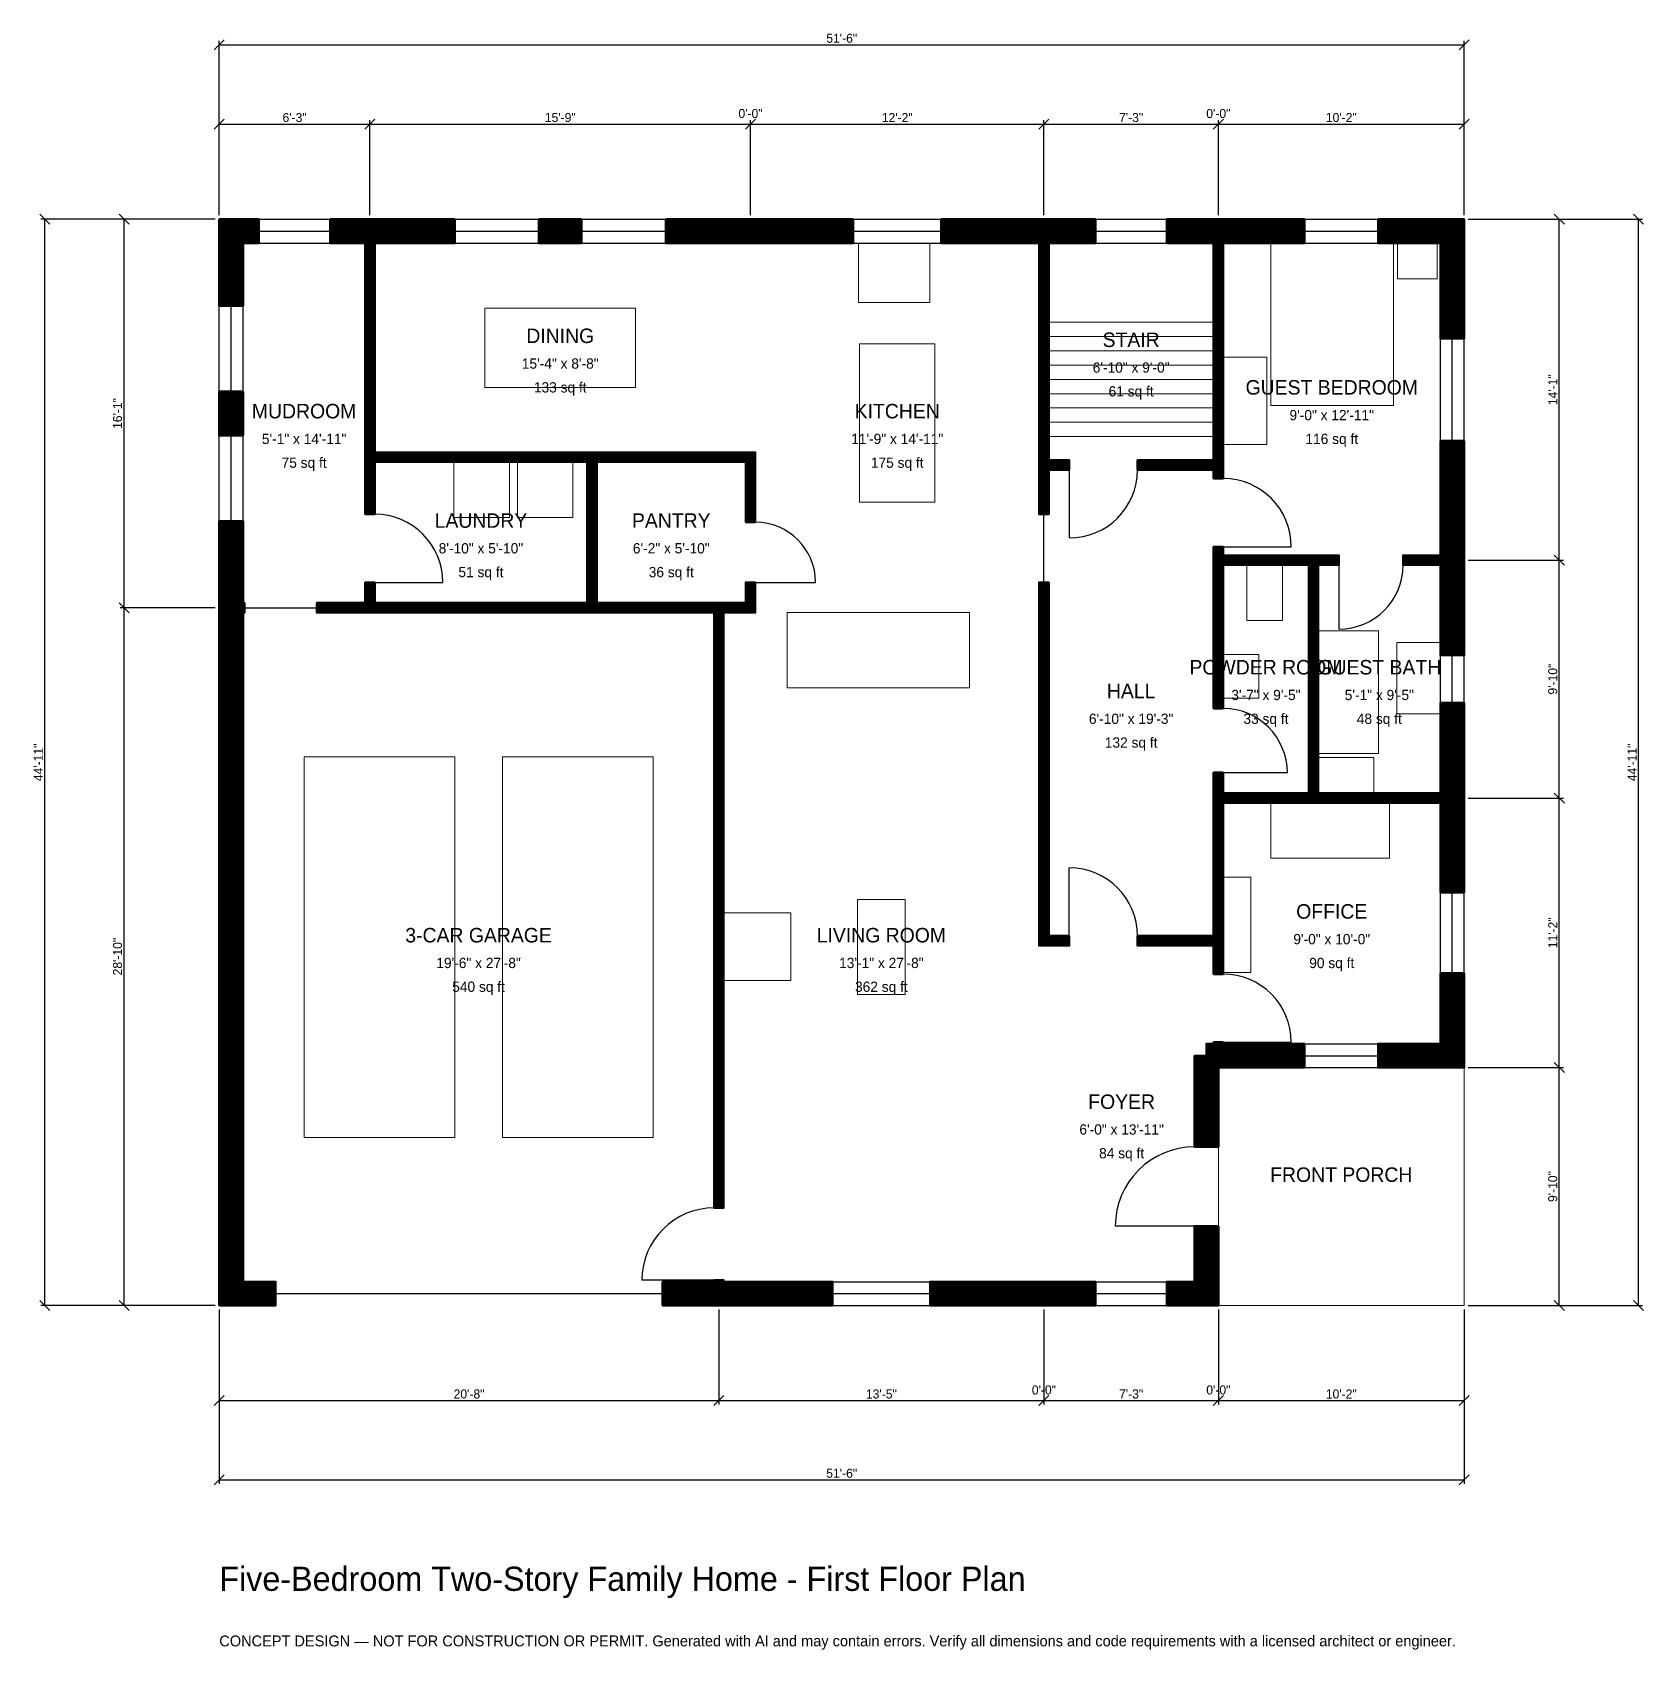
# Model space of a CAD drawing. Header units: inches. Extents: x -93 to 707, y -171 to 632.
import ezdxf
from ezdxf.enums import TextEntityAlignment as Align

# ---------------------------------------------------------------- set-up
doc = ezdxf.new("R2010")
doc.units = ezdxf.units.IN
doc.header["$MEASUREMENT"] = 0
doc.linetypes.add('DASHED', pattern=[0.6, 0.5, -0.1])
for name, color, linetype, lineweight in [('A-ANNO-DIMS', 1, 'Continuous', 13), ('A-ANNO-TEXT', 7, 'Continuous', 18), ('A-AREA-IDEN', 7, 'Continuous', 18), ('A-DOOR', 2, 'Continuous', 25), ('A-FLOR-FIXT', 9, 'Continuous', 13), ('A-FLOR-STRS', 3, 'Continuous', 18), ('A-FURN', 9, 'Continuous', 13), ('A-GLAZ', 4, 'Continuous', 25), ('A-SITE-PAVE', 8, 'Continuous', 13), ('A-WALL', 7, 'Continuous', 50), ('A-WALL-PATT', 8, 'Continuous', 13)]:
    doc.layers.add(name, color=color, linetype=linetype, lineweight=lineweight)
doc.dimstyles.new('PLAN', dxfattribs={"dimtxt": 4.5, "dimasz": 3, "dimexe": 2, "dimexo": 2, "dimgap": 1, "dimtad": 1, "dimdec": 0, "dimlunit": 4, "dimtsz": 2.5, "dimcen": 2.5, "dimclrd": 1, "dimclre": 1, "dimazin": 3, "dimtfac": 1, "dimtmove": 0, "dimatfit": 3})

msp = doc.modelspace()

# ---------------------------------------------------------------- hatches: boundary and pattern name
at = {"layer": 'A-WALL-PATT'}
h = msp.add_hatch(dxfattribs=at)
h.set_pattern_fill('ANSI31', color=8, scale=0.8)
h.paths.add_polyline_path([(242.126, 0), (220.0787, 0), (220.0787, 11.811), (242.126, 11.811), (245.6693, 11.811), (245.6693, 12.5984), (250.3937, 12.5984), (250.3937, 11.811), (253.937, 11.811), (304.5276, 11.811), (304.5276, 0), (253.937, 0), (250.3937, 0), (250.3937, 0), (245.6693, 0), (245.6693, 0), (242.126, 0)])
h.paths.add_polyline_path([(11.811, 0), (11.811, 0), (0, 0), (0, 0), (0, 0), (0, 0), (0, 11.811), (0, 11.811), (0, 340.5512), (0, 344.0945), (0, 344.0945), (0, 348.8189), (0, 348.8189), (0, 352.3622), (0, 389.5013), (11.811, 389.5013), (11.811, 352.3622), (11.811, 348.8189), (12.5984, 348.8189), (12.5984, 344.0945), (11.811, 344.0945), (11.811, 340.5512), (11.811, 11.811), (27.9528, 11.811), (27.9528, 0), (11.811, 0)])
h.paths.add_polyline_path([(0, 453.8058), (11.811, 453.8058), (11.811, 432.021), (0, 432.021), (0, 453.8058)])
h.paths.add_polyline_path([(0, 527.5591), (0, 527.5591), (0, 539.3701), (0, 539.3701), (0, 539.3701), (0, 539.3701), (11.811, 539.3701), (11.811, 539.3701), (19.685, 539.3701), (19.685, 527.5591), (11.811, 527.5591), (11.811, 496.3255), (0, 496.3255), (0, 527.5591)])
h.paths.add_polyline_path([(72.4409, 539.3701), (72.4409, 539.3701), (77.1654, 539.3701), (77.1654, 539.3701), (80.7087, 539.3701), (80.7087, 539.3701), (116.9291, 539.3701), (116.9291, 527.5591), (77.1654, 527.5591), (77.1654, 423.622), (182.6772, 423.622), (182.6772, 423.622), (187.4016, 423.622), (261.4173, 423.622), (266.1417, 423.622), (266.1417, 423.622), (266.1417, 388.9764), (261.4173, 388.9764), (261.4173, 418.8976), (187.4016, 418.8976), (187.4016, 348.8189), (245.6693, 348.8189), (250.3937, 348.8189), (261.4173, 348.8189), (261.4173, 359.0551), (266.1417, 359.0551), (266.1417, 348.8189), (266.1417, 344.0945), (261.4173, 344.0945), (250.3937, 344.0945), (250.3937, 48.4252), (245.6693, 48.4252), (245.6693, 344.0945), (187.4016, 344.0945), (182.6772, 344.0945), (182.6772, 344.0945), (77.1654, 344.0945), (72.4409, 344.0945), (48.4252, 344.0945), (48.4252, 348.8189), (72.4409, 348.8189), (72.4409, 359.0551), (77.1654, 359.0551), (77.1654, 348.8189), (182.6772, 348.8189), (182.6772, 418.8976), (77.1654, 418.8976), (77.1654, 418.8976), (77.1654, 392.9134), (72.4409, 392.9134), (72.4409, 418.8976), (72.4409, 418.8976), (72.4409, 423.622), (72.4409, 527.5591), (68.8976, 527.5591), (68.8976, 527.5591), (55.1181, 527.5591), (55.1181, 539.3701), (72.4409, 539.3701)])
h.paths.add_polyline_path([(179.9213, 539.3701), (179.9213, 527.5591), (158.6614, 527.5591), (158.6614, 539.3701), (179.9213, 539.3701)])
h.paths.add_polyline_path([(257.874, 539.3701), (257.874, 539.3701), (314.7638, 539.3701), (314.7638, 527.5591), (269.685, 527.5591), (269.685, 527.5591), (221.6535, 527.5591), (221.6535, 539.3701), (257.874, 539.3701)])
h.paths.add_polyline_path([(407.0866, 539.3701), (407.0866, 539.3701), (411.811, 539.3701), (411.811, 539.3701), (415.3543, 539.3701), (415.3543, 539.3701), (435.0394, 539.3701), (435.0394, 527.5591), (411.811, 527.5591), (411.811, 419.685), (422.0472, 419.685), (422.0472, 414.9606), (411.811, 414.9606), (411.811, 392.9134), (407.0866, 392.9134), (407.0866, 414.9606), (407.0866, 419.685), (407.0866, 527.5591), (403.5433, 527.5591), (403.5433, 527.5591), (358.4646, 527.5591), (358.4646, 539.3701), (407.0866, 539.3701)])
h.paths.add_polyline_path([(490.1575, 539.3701), (493.7008, 539.3701), (493.7008, 539.3701), (498.4252, 539.3701), (498.4252, 539.3701), (501.9685, 539.3701), (538.7795, 539.3701), (538.7795, 527.5591), (501.9685, 527.5591), (498.4252, 527.5591), (498.4252, 419.685), (498.4252, 414.9606), (498.4252, 414.9606), (498.4252, 410.6299), (493.7008, 410.6299), (493.7008, 414.9606), (455.9055, 414.9606), (455.9055, 419.685), (493.7008, 419.685), (493.7008, 419.685), (493.7008, 527.5591), (490.1575, 527.5591), (470.4724, 527.5591), (470.4724, 539.3701), (490.1575, 539.3701)])
h.paths.add_polyline_path([(606.2992, 539.3701), (606.2992, 539.3701), (618.1102, 539.3701), (618.1102, 539.3701), (618.1103, 539.3701), (618.1103, 527.5591), (618.1102, 527.5591), (618.1102, 480.1181), (606.2992, 480.1181), (606.2992, 527.5591), (575.3937, 527.5591), (575.3937, 539.3701), (606.2992, 539.3701)])
h.paths.add_polyline_path([(618.1102, 375.9843), (618.1102, 375.9843), (618.1102, 372.4409), (618.1103, 372.4409), (618.1103, 367.7165), (618.1102, 367.7165), (618.1102, 322.8346), (606.2992, 322.8346), (606.2992, 364.1732), (606.2992, 364.1732), (606.2992, 367.7165), (587.7953, 367.7165), (587.7953, 372.4409), (606.2992, 372.4409), (606.2992, 429.3307), (618.1102, 429.3307), (618.1102, 375.9843)])
h.paths.add_polyline_path([(618.1102, 254.3307), (618.1103, 254.3307), (618.1103, 249.6063), (618.1102, 249.6063), (618.1102, 246.063), (618.1102, 246.063), (618.1102, 205.1181), (606.2992, 205.1181), (606.2992, 249.6063), (545.6693, 249.6063), (540.9449, 249.6063), (540.9449, 249.6063), (498.4252, 249.6063), (498.4252, 183.4646), (498.4252, 183.4646), (498.4252, 178.7402), (498.4252, 178.7402), (498.4252, 164.5669), (493.7008, 164.5669), (493.7008, 178.7402), (455.9055, 178.7402), (455.9055, 183.4646), (493.7008, 183.4646), (493.7008, 249.6063), (493.7008, 254.3307), (493.7008, 264.5669), (498.4252, 264.5669), (498.4252, 254.3307), (540.9449, 254.3307), (540.9449, 367.7165), (498.4252, 367.7165), (498.4252, 296.4567), (493.7008, 296.4567), (493.7008, 367.7165), (493.7008, 372.4409), (493.7008, 376.7717), (498.4252, 376.7717), (498.4252, 372.4409), (540.9449, 372.4409), (540.9449, 372.4409), (545.6693, 372.4409), (555.9055, 372.4409), (555.9055, 367.7165), (545.6693, 367.7165), (545.6693, 254.3307), (606.2992, 254.3307), (606.2992, 257.874), (606.2992, 257.874), (606.2992, 299.2126), (618.1102, 299.2126), (618.1102, 254.3307)])
h.paths.add_polyline_path([(618.1102, 129.9213), (618.1103, 129.9213), (618.1103, 118.1102), (618.1102, 118.1102), (618.1102, 118.1102), (606.2992, 118.1102), (606.2992, 118.1102), (575.3937, 118.1102), (575.3937, 129.9213), (606.2992, 129.9213), (606.2992, 164.9606), (618.1102, 164.9606), (618.1102, 129.9213)])
h.paths.add_polyline_path([(498.4252, 118.1102), (498.4252, 118.1102), (496.063, 118.1102), (496.063, 115.748), (496.063, 115.748), (496.063, 78.7402), (484.252, 78.7402), (484.252, 124.0157), (490.1575, 124.0157), (490.1575, 129.9213), (493.7008, 129.9213), (493.7008, 130.7087), (498.4252, 130.7087), (498.4252, 129.9213), (538.7795, 129.9213), (538.7795, 118.1102), (498.4252, 118.1102)])
h.paths.add_polyline_path([(496.063, 11.811), (496.063, 11.811), (496.063, 0), (496.063, 0), (496.063, 0), (484.252, 0), (484.252, 0), (470.4724, 0), (470.4724, 11.811), (484.252, 11.811), (484.252, 39.3701), (496.063, 39.3701), (496.063, 11.811)])
h.paths.add_polyline_path([(415.3543, 0), (403.5433, 0), (352.9528, 0), (352.9528, 11.811), (403.5433, 11.811), (415.3543, 11.811), (435.0394, 11.811), (435.0394, 0), (415.3543, 0)])
h.paths.add_polyline_path([(411.811, 178.7402), (407.0866, 178.7402), (407.0866, 178.7402), (407.0866, 348.8189), (407.0866, 348.8189), (407.0866, 359.0551), (411.811, 359.0551), (411.811, 344.0945), (411.811, 344.0945), (411.811, 183.4646), (422.0472, 183.4646), (422.0472, 178.7402), (411.811, 178.7402)])

# ---------------------------------------------------------------- linework, layer by layer
at = {"layer": 'A-DOOR'}
for p, q in [((422.0472, 414.9606), (422.0472, 381.1024)), ((409.4488, 359.0551), (409.4488, 392.9134)), ((498.4252, 376.7717), (532.2835, 376.7717)), ((555.9055, 367.7165), (555.9055, 335.8268)), ((77.1654, 359.0551), (111.0236, 359.0551)), ((266.1417, 359.0551), (296.063, 359.0551)), ((12.5984, 346.4567), (48.4252, 346.4567)), ((498.4252, 264.5669), (530.315, 264.5669)), ((422.0472, 183.4646), (422.0472, 217.3228)), ((498.4252, 130.7087), (532.2835, 130.7087)), ((484.252, 39.3701), (444.8819, 39.3701)), ((245.6693, 12.5984), (209.8425, 12.5984))]:
    msp.add_line(p, q, dxfattribs=at)
at = {"layer": 'A-DOOR', "linetype": 'DASHED'}
msp.add_line((27.9528, 5.9055), (220.0787, 5.9055), dxfattribs=at)
at = {"layer": 'A-DOOR'}
for centre, radius, start, end in [((422.0472, 414.9606), 33.8583, 270, 360), ((498.4252, 376.7717), 33.8583, 0, 90), ((77.1654, 359.0551), 33.8583, 0, 90), ((266.1417, 359.0551), 29.9213, 0, 90), ((555.9055, 367.7165), 31.8898, 270, 360), ((498.4252, 264.5669), 31.8898, 0, 90), ((422.0472, 183.4646), 33.8583, 0, 90), ((498.4252, 130.7087), 33.8583, 0, 90), ((484.252, 39.3701), 39.3701, 90, 180), ((245.6693, 12.5984), 35.8268, 90, 180)]:
    msp.add_arc(centre, radius, start, end, dxfattribs=at)
at = {"layer": 'A-FLOR-FIXT'}
for points in [[(317.9134, 398.8189), (355.315, 398.8189), (355.315, 477.5591), (317.9134, 477.5591)], [(510.2362, 340.1575), (527.9528, 340.1575), (527.9528, 367.7165), (510.2362, 367.7165)], [(545.6693, 274.0157), (575.5906, 274.0157), (575.5906, 335.0394), (545.6693, 335.0394)], [(498.4252, 301.5748), (516.1417, 301.5748), (516.1417, 323.2283), (498.4252, 323.2283)], [(584.6457, 293.7008), (606.2992, 293.7008), (606.2992, 329.1339), (584.6457, 329.1339)], [(545.6693, 254.3307), (573.2283, 254.3307), (573.2283, 272.0472), (545.6693, 272.0472)]]:
    msp.add_lwpolyline(points, close=True, dxfattribs=at)
at = {"layer": 'A-FLOR-STRS'}
for p, q in [((411.811, 488.189), (493.7008, 488.189)), ((411.811, 481.1024), (493.7008, 481.1024)), ((411.811, 474.0157), (493.7008, 474.0157)), ((411.811, 466.9291), (493.7008, 466.9291)), ((411.811, 459.8425), (493.7008, 459.8425)), ((411.811, 452.7559), (493.7008, 452.7559)), ((411.811, 445.6693), (493.7008, 445.6693)), ((411.811, 438.5827), (493.7008, 438.5827)), ((411.811, 431.4961), (493.7008, 431.4961))]:
    msp.add_line(p, q, dxfattribs=at)
at = {"layer": 'A-FURN'}
for points in [[(317.3228, 498.0315), (352.7559, 498.0315), (352.7559, 527.5591), (317.3228, 527.5591)], [(522.0472, 446.8504), (583.0709, 446.8504), (583.0709, 527.5591), (522.0472, 527.5591)], [(585.0394, 509.8425), (604.7244, 509.8425), (604.7244, 527.5591), (585.0394, 527.5591)], [(131.8898, 455.9055), (206.6929, 455.9055), (206.6929, 495.2756), (131.8898, 495.2756)], [(498.4252, 427.5591), (520.0787, 427.5591), (520.0787, 470.8661), (498.4252, 470.8661)], [(116.5354, 391.3386), (144.0945, 391.3386), (144.0945, 418.8976), (116.5354, 418.8976)], [(148.0315, 391.3386), (175.5906, 391.3386), (175.5906, 418.8976), (148.0315, 418.8976)], [(281.8898, 306.6929), (372.4409, 306.6929), (372.4409, 344.0945), (281.8898, 344.0945)], [(42.126, 83.4646), (116.9291, 83.4646), (116.9291, 272.4409), (42.126, 272.4409)], [(140.5512, 83.4646), (215.3543, 83.4646), (215.3543, 272.4409), (140.5512, 272.4409)], [(522.0472, 222.0472), (581.1024, 222.0472), (581.1024, 249.6063), (522.0472, 249.6063)], [(498.4252, 165.3543), (512.2047, 165.3543), (512.2047, 212.5984), (498.4252, 212.5984)], [(316.9291, 154.3307), (340.5512, 154.3307), (340.5512, 201.5748), (316.9291, 201.5748)], [(250.3937, 161.4173), (283.8583, 161.4173), (283.8583, 194.8819), (250.3937, 194.8819)]]:
    msp.add_lwpolyline(points, close=True, dxfattribs=at)
at = {"layer": 'A-GLAZ'}
for p, q in [((19.685, 539.3701), (55.1181, 539.3701)), ((116.9291, 539.3701), (158.6614, 539.3701)), ((179.9213, 539.3701), (221.6535, 539.3701)), ((314.7638, 539.3701), (358.4646, 539.3701)), ((435.0394, 539.3701), (470.4724, 539.3701)), ((538.7795, 539.3701), (575.3937, 539.3701)), ((19.685, 533.4646), (55.1181, 533.4646)), ((116.9291, 533.4646), (158.6614, 533.4646)), ((179.9213, 533.4646), (221.6535, 533.4646)), ((314.7638, 533.4646), (358.4646, 533.4646)), ((435.0394, 533.4646), (470.4724, 533.4646)), ((538.7795, 533.4646), (575.3937, 533.4646)), ((19.685, 527.5591), (55.1181, 527.5591)), ((116.9291, 527.5591), (158.6614, 527.5591)), ((179.9213, 527.5591), (221.6535, 527.5591)), ((314.7638, 527.5591), (358.4646, 527.5591)), ((435.0394, 527.5591), (470.4724, 527.5591)), ((538.7795, 527.5591), (575.3937, 527.5591)), ((0, 453.8058), (0, 496.3255)), ((5.9055, 453.8058), (5.9055, 496.3255)), ((11.811, 453.8058), (11.811, 496.3255)), ((606.2992, 429.3307), (606.2992, 480.1181)), ((612.2047, 429.3307), (612.2047, 480.1181)), ((618.1102, 429.3307), (618.1102, 480.1181)), ((0, 389.5013), (0, 432.021)), ((5.9055, 389.5013), (5.9055, 432.021)), ((11.811, 389.5013), (11.811, 432.021)), ((606.2992, 299.2126), (606.2992, 322.8346)), ((612.2047, 299.2126), (612.2047, 322.8346)), ((618.1102, 299.2126), (618.1102, 322.8346)), ((606.2992, 164.9606), (606.2992, 205.1181)), ((612.2047, 164.9606), (612.2047, 205.1181)), ((618.1102, 164.9606), (618.1102, 205.1181)), ((538.7795, 129.9213), (575.3937, 129.9213)), ((538.7795, 124.0157), (575.3937, 124.0157)), ((538.7795, 118.1102), (575.3937, 118.1102)), ((304.5276, 11.811), (352.9528, 11.811)), ((435.0394, 11.811), (470.4724, 11.811)), ((304.5276, 5.9055), (352.9528, 5.9055)), ((304.5276, 0), (352.9528, 0)), ((435.0394, 5.9055), (470.4724, 5.9055)), ((435.0394, 0), (470.4724, 0))]:
    msp.add_line(p, q, dxfattribs=at)
at = {"layer": 'A-SITE-PAVE', "linetype": 'DASHED'}
msp.add_lwpolyline([(496.063, 0), (618.1102, 0), (618.1102, 118.1102), (496.063, 118.1102)], close=True, dxfattribs=at)
at = {"layer": 'A-WALL'}
for points in [[(0, 527.5591), (0, 527.5591), (0, 539.3701), (0, 539.3701), (0, 539.3701), (0, 539.3701), (11.811, 539.3701), (11.811, 539.3701), (19.685, 539.3701), (19.685, 527.5591), (11.811, 527.5591), (11.811, 496.3255), (0, 496.3255), (0, 527.5591)], [(72.4409, 539.3701), (72.4409, 539.3701), (77.1654, 539.3701), (77.1654, 539.3701), (80.7087, 539.3701), (80.7087, 539.3701), (116.9291, 539.3701), (116.9291, 527.5591), (77.1654, 527.5591), (77.1654, 423.622), (182.6772, 423.622), (182.6772, 423.622), (187.4016, 423.622), (261.4173, 423.622), (266.1417, 423.622), (266.1417, 423.622), (266.1417, 388.9764), (261.4173, 388.9764), (261.4173, 418.8976), (187.4016, 418.8976), (187.4016, 348.8189), (245.6693, 348.8189), (250.3937, 348.8189), (261.4173, 348.8189), (261.4173, 359.0551), (266.1417, 359.0551), (266.1417, 348.8189), (266.1417, 344.0945), (261.4173, 344.0945), (250.3937, 344.0945), (250.3937, 48.4252), (245.6693, 48.4252), (245.6693, 344.0945), (187.4016, 344.0945), (182.6772, 344.0945), (182.6772, 344.0945), (77.1654, 344.0945), (72.4409, 344.0945), (48.4252, 344.0945), (48.4252, 348.8189), (72.4409, 348.8189), (72.4409, 359.0551), (77.1654, 359.0551), (77.1654, 348.8189), (182.6772, 348.8189), (182.6772, 418.8976), (77.1654, 418.8976), (77.1654, 418.8976), (77.1654, 392.9134), (72.4409, 392.9134), (72.4409, 418.8976), (72.4409, 418.8976), (72.4409, 423.622), (72.4409, 527.5591), (68.8976, 527.5591), (68.8976, 527.5591), (55.1181, 527.5591), (55.1181, 539.3701), (72.4409, 539.3701)], [(179.9213, 539.3701), (179.9213, 527.5591), (158.6614, 527.5591), (158.6614, 539.3701), (179.9213, 539.3701)], [(257.874, 539.3701), (257.874, 539.3701), (314.7638, 539.3701), (314.7638, 527.5591), (269.685, 527.5591), (269.685, 527.5591), (221.6535, 527.5591), (221.6535, 539.3701), (257.874, 539.3701)], [(407.0866, 539.3701), (407.0866, 539.3701), (411.811, 539.3701), (411.811, 539.3701), (415.3543, 539.3701), (415.3543, 539.3701), (435.0394, 539.3701), (435.0394, 527.5591), (411.811, 527.5591), (411.811, 419.685), (422.0472, 419.685), (422.0472, 414.9606), (411.811, 414.9606), (411.811, 392.9134), (407.0866, 392.9134), (407.0866, 414.9606), (407.0866, 419.685), (407.0866, 527.5591), (403.5433, 527.5591), (403.5433, 527.5591), (358.4646, 527.5591), (358.4646, 539.3701), (407.0866, 539.3701)], [(490.1575, 539.3701), (493.7008, 539.3701), (493.7008, 539.3701), (498.4252, 539.3701), (498.4252, 539.3701), (501.9685, 539.3701), (538.7795, 539.3701), (538.7795, 527.5591), (501.9685, 527.5591), (498.4252, 527.5591), (498.4252, 419.685), (498.4252, 414.9606), (498.4252, 414.9606), (498.4252, 410.6299), (493.7008, 410.6299), (493.7008, 414.9606), (455.9055, 414.9606), (455.9055, 419.685), (493.7008, 419.685), (493.7008, 419.685), (493.7008, 527.5591), (490.1575, 527.5591), (470.4724, 527.5591), (470.4724, 539.3701), (490.1575, 539.3701)], [(606.2992, 539.3701), (606.2992, 539.3701), (618.1102, 539.3701), (618.1102, 539.3701), (618.1103, 539.3701), (618.1103, 527.5591), (618.1102, 527.5591), (618.1102, 480.1181), (606.2992, 480.1181), (606.2992, 527.5591), (575.3937, 527.5591), (575.3937, 539.3701), (606.2992, 539.3701)], [(0, 453.8058), (11.811, 453.8058), (11.811, 432.021), (0, 432.021), (0, 453.8058)], [(618.1102, 375.9843), (618.1102, 375.9843), (618.1102, 372.4409), (618.1103, 372.4409), (618.1103, 367.7165), (618.1102, 367.7165), (618.1102, 322.8346), (606.2992, 322.8346), (606.2992, 364.1732), (606.2992, 364.1732), (606.2992, 367.7165), (587.7953, 367.7165), (587.7953, 372.4409), (606.2992, 372.4409), (606.2992, 429.3307), (618.1102, 429.3307), (618.1102, 375.9843)], [(11.811, 0), (11.811, 0), (0, 0), (0, 0), (0, 0), (0, 0), (0, 11.811), (0, 11.811), (0, 340.5512), (0, 344.0945), (0, 344.0945), (0, 348.8189), (0, 348.8189), (0, 352.3622), (0, 389.5013), (11.811, 389.5013), (11.811, 352.3622), (11.811, 348.8189), (12.5984, 348.8189), (12.5984, 344.0945), (11.811, 344.0945), (11.811, 340.5512), (11.811, 11.811), (27.9528, 11.811), (27.9528, 0), (11.811, 0)], [(618.1102, 254.3307), (618.1103, 254.3307), (618.1103, 249.6063), (618.1102, 249.6063), (618.1102, 246.063), (618.1102, 246.063), (618.1102, 205.1181), (606.2992, 205.1181), (606.2992, 249.6063), (545.6693, 249.6063), (540.9449, 249.6063), (540.9449, 249.6063), (498.4252, 249.6063), (498.4252, 183.4646), (498.4252, 183.4646), (498.4252, 178.7402), (498.4252, 178.7402), (498.4252, 164.5669), (493.7008, 164.5669), (493.7008, 178.7402), (455.9055, 178.7402), (455.9055, 183.4646), (493.7008, 183.4646), (493.7008, 249.6063), (493.7008, 254.3307), (493.7008, 264.5669), (498.4252, 264.5669), (498.4252, 254.3307), (540.9449, 254.3307), (540.9449, 367.7165), (498.4252, 367.7165), (498.4252, 296.4567), (493.7008, 296.4567), (493.7008, 367.7165), (493.7008, 372.4409), (493.7008, 376.7717), (498.4252, 376.7717), (498.4252, 372.4409), (540.9449, 372.4409), (540.9449, 372.4409), (545.6693, 372.4409), (555.9055, 372.4409), (555.9055, 367.7165), (545.6693, 367.7165), (545.6693, 254.3307), (606.2992, 254.3307), (606.2992, 257.874), (606.2992, 257.874), (606.2992, 299.2126), (618.1102, 299.2126), (618.1102, 254.3307)], [(411.811, 178.7402), (407.0866, 178.7402), (407.0866, 178.7402), (407.0866, 348.8189), (407.0866, 348.8189), (407.0866, 359.0551), (411.811, 359.0551), (411.811, 344.0945), (411.811, 344.0945), (411.811, 183.4646), (422.0472, 183.4646), (422.0472, 178.7402), (411.811, 178.7402)], [(618.1102, 129.9213), (618.1103, 129.9213), (618.1103, 118.1102), (618.1102, 118.1102), (618.1102, 118.1102), (606.2992, 118.1102), (606.2992, 118.1102), (575.3937, 118.1102), (575.3937, 129.9213), (606.2992, 129.9213), (606.2992, 164.9606), (618.1102, 164.9606), (618.1102, 129.9213)], [(498.4252, 118.1102), (498.4252, 118.1102), (496.063, 118.1102), (496.063, 115.748), (496.063, 115.748), (496.063, 78.7402), (484.252, 78.7402), (484.252, 124.0157), (490.1575, 124.0157), (490.1575, 129.9213), (493.7008, 129.9213), (493.7008, 130.7087), (498.4252, 130.7087), (498.4252, 129.9213), (538.7795, 129.9213), (538.7795, 118.1102), (498.4252, 118.1102)], [(496.063, 11.811), (496.063, 11.811), (496.063, 0), (496.063, 0), (496.063, 0), (484.252, 0), (484.252, 0), (470.4724, 0), (470.4724, 11.811), (484.252, 11.811), (484.252, 39.3701), (496.063, 39.3701), (496.063, 11.811)], [(242.126, 0), (220.0787, 0), (220.0787, 11.811), (242.126, 11.811), (245.6693, 11.811), (245.6693, 12.5984), (250.3937, 12.5984), (250.3937, 11.811), (253.937, 11.811), (304.5276, 11.811), (304.5276, 0), (253.937, 0), (250.3937, 0), (250.3937, 0), (245.6693, 0), (245.6693, 0), (242.126, 0)], [(415.3543, 0), (403.5433, 0), (352.9528, 0), (352.9528, 11.811), (403.5433, 11.811), (415.3543, 11.811), (435.0394, 11.811), (435.0394, 0), (415.3543, 0)]]:
    msp.add_lwpolyline(points, close=True, dxfattribs=at)

# ---------------------------------------------------------------- texts
at = {"layer": 'A-ANNO-TEXT'}
for s, height, p in [('Five-Bedroom Two-Story Family Home - First Floor Plan', 12, (0, -141.7323)), ('CONCEPT DESIGN — NOT FOR CONSTRUCTION OR PERMIT. Generated with AI and may contain errors. Verify all dimensions and code requirements with a licensed architect or engineer.', 5.4, (0, -169.2913))]:
    msp.add_text(s, height=height, dxfattribs=at).set_placement(p)
at = {"layer": 'A-AREA-IDEN'}
for s, height, p in [('DINING', 7.2, (169.2913, 481.4961)), ('STAIR', 7.2, (452.7559, 479.5276)), ('15\'-4" x 8\'-8"', 5.1, (169.2913, 467.7165)), ('6\'-10" x 9\'-0"', 5.1, (452.7559, 465.748)), ('133 sq ft', 5.1, (169.2913, 455.9055)), ('GUEST BEDROOM', 7.2, (552.3622, 455.9055)), ('61 sq ft', 5.1, (452.7559, 453.937)), ('MUDROOM', 7.2, (42.126, 444.0945)), ('KITCHEN', 7.2, (336.6142, 444.0945)), ('9\'-0" x 12\'-11"', 5.1, (552.3622, 442.126)), ('5\'-1" x 14\'-11"', 5.1, (42.126, 430.315)), ('11\'-9" x 14\'-11"', 5.1, (336.6142, 430.315)), ('116 sq ft', 5.1, (552.3622, 430.315)), ('75 sq ft', 5.1, (42.126, 418.5039)), ('175 sq ft', 5.1, (336.6142, 418.5039)), ('LAUNDRY', 7.2, (129.9213, 389.7638)), ('PANTRY', 7.2, (224.4094, 389.7638)), ('8\'-10" x 5\'-10"', 5.1, (129.9213, 375.9843)), ('6\'-2" x 5\'-10"', 5.1, (224.4094, 375.9843)), ('51 sq ft', 5.1, (129.9213, 364.1732)), ('36 sq ft', 5.1, (224.4094, 364.1732)), ('POWDER ROOM', 7.2, (519.685, 316.9291)), ('GUEST BATH', 7.2, (575.9843, 316.9291)), ('HALL', 7.2, (452.7559, 305.1181)), ('3\'-7" x 9\'-5"', 5.1, (519.685, 303.1496)), ('5\'-1" x 9\'-5"', 5.1, (575.9843, 303.1496)), ('6\'-10" x 19\'-3"', 5.1, (452.7559, 291.3386)), ('33 sq ft', 5.1, (519.685, 291.3386)), ('48 sq ft', 5.1, (575.9843, 291.3386)), ('132 sq ft', 5.1, (452.7559, 279.5276)), ('OFFICE', 7.2, (552.3622, 195.6693)), ('3-CAR GARAGE', 7.2, (128.7402, 183.8583)), ('LIVING ROOM', 7.2, (328.7402, 183.8583)), ('9\'-0" x 10\'-0"', 5.1, (552.3622, 181.8898)), ('19\'-6" x 27\'-8"', 5.1, (128.7402, 170.0787)), ('13\'-1" x 27\'-8"', 5.1, (328.7402, 170.0787)), ('90 sq ft', 5.1, (552.3622, 170.0787)), ('540 sq ft', 5.1, (128.7402, 158.2677)), ('362 sq ft', 5.1, (328.7402, 158.2677)), ('FOYER', 7.2, (448.0315, 101.1811)), ('6\'-0" x 13\'-11"', 5.1, (448.0315, 87.4016)), ('84 sq ft', 5.1, (448.0315, 75.5906)), ('FRONT PORCH', 7.2, (557.0866, 64.9606))]:
    msp.add_text(s, height=height, dxfattribs=at).set_placement(p, align=Align.MIDDLE_CENTER)

# ---------------------------------------------------------------- dimensions: what is measured, and where the dimension line sits
at = {"layer": 'A-ANNO-DIMS'}
for base, p1, p2, text in [((0, 625.9843), (0, 539.3701), (618.1102, 539.3701), '51\'-6"'), ((263.7795, 586.6142), (263.7795, 539.3701), (263.7795, 539.3701), '0\'-0"'), ((496.063, 586.6142), (496.063, 539.3701), (496.063, 539.3701), '0\'-0"'), ((0, 586.6142), (0, 539.3701), (74.8031, 539.3701), '6\'-3"'), ((74.8031, 586.6142), (74.8031, 539.3701), (263.7795, 539.3701), '15\'-9"'), ((263.7795, 586.6142), (263.7795, 539.3701), (409.4488, 539.3701), '12\'-2"'), ((409.4488, 586.6142), (409.4488, 539.3701), (496.063, 539.3701), '7\'-3"'), ((496.063, 586.6142), (496.063, 539.3701), (618.1102, 539.3701), '10\'-2"'), ((0, -47.2441), (0, 0), (248.0315, 0), '20\'-8"'), ((0, -86.6142), (0, 0), (618.1102, 0), '51\'-6"'), ((248.0315, -47.2441), (248.0315, 0), (409.4488, 0), '13\'-5"'), ((409.4488, -47.2441), (409.4488, 0), (409.4488, 0), '0\'-0"'), ((409.4488, -47.2441), (409.4488, 0), (496.063, 0), '7\'-3"'), ((496.063, -47.2441), (496.063, 0), (496.063, 0), '0\'-0"'), ((496.063, -47.2441), (496.063, 0), (618.1102, 0), '10\'-2"')]:
    msp.add_linear_dim(base=base, p1=p1, p2=p2, text=text, dimstyle='PLAN', dxfattribs=at).render()
for base, p1, p2, text in [((-86.6142, 0), (0, 0), (0, 539.3701), '44\'-11"'), ((-47.2441, 346.4567), (0, 346.4567), (0, 539.3701), '16\'-1"'), ((665.3543, 370.0787), (618.1102, 370.0787), (618.1102, 539.3701), '14\'-1"'), ((704.7244, 0), (618.1102, 0), (618.1102, 539.3701), '44\'-11"'), ((665.3543, 251.9685), (618.1102, 251.9685), (618.1102, 370.0787), '9\'-10"'), ((-47.2441, 0), (0, 0), (0, 346.4567), '28\'-10"'), ((665.3543, 118.1102), (618.1102, 118.1102), (618.1102, 251.9685), '11\'-2"'), ((665.3543, 0), (618.1102, 0), (618.1102, 118.1102), '9\'-10"')]:
    msp.add_linear_dim(base=base, p1=p1, p2=p2, angle=90, text=text, dimstyle='PLAN', dxfattribs=at).render()

doc.saveas('drawing.dxf')
